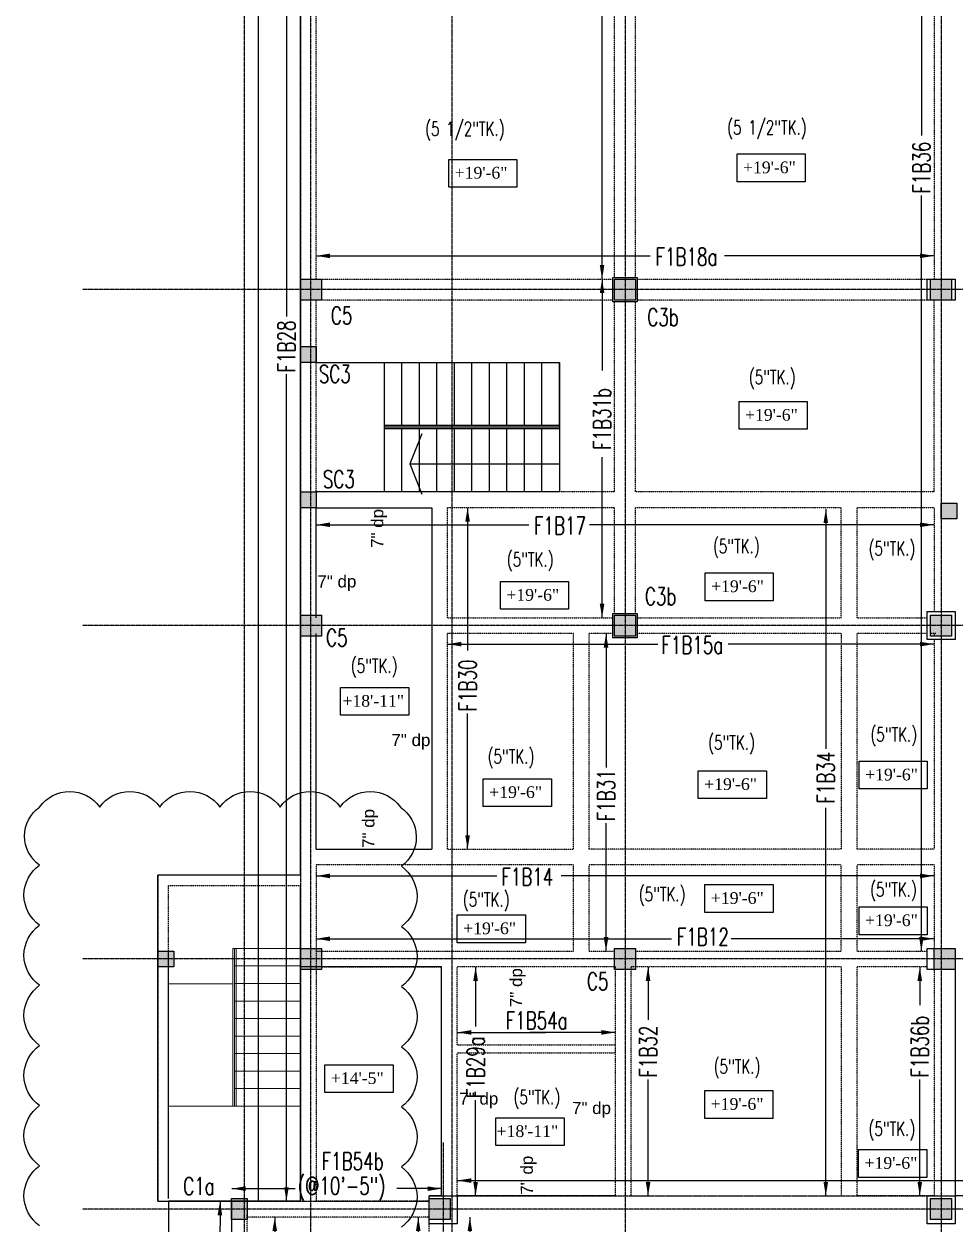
# Model space of a CAD drawing. Extents: x -95606 to 113309, y -42160 to -940.
# Drawn here: x 93763 to 94295, y -27600 to -26915 of the extents above; entities that cross this region are included whole.
import ezdxf

# ---------------------------------------------------------------- set-up
doc = ezdxf.new("R2010")
doc.units = 0
doc.header["$LTSCALE"] = 0.02
doc.header["$MEASUREMENT"] = 0
doc.linetypes.add('CENTER', pattern=[50.8, 31.75, -6.35, 6.35, -6.35])
doc.linetypes.add('HIDDEN', pattern=[9.525, 6.35, -3.175])
doc.layers.get('0').update_dxf_attribs({"linetype": 'CONTINUOUS'})
for name, color, linetype in [('A-2TEXT', 4, 'CONTINUOUS'), ('COL 1', 5, 'CONTINUOUS'), ('COLUMN TEXT', 2, 'CONTINUOUS'), ('DIM', 7, 'CONTINUOUS'), ('EXLINE', 33, 'CONTINUOUS'), ('GRID', 8, 'CENTER'), ('HATCH1', 7, 'CONTINUOUS'), ('HBEAM', 51, 'HIDDEN'), ('S-SLB', 3, 'CONTINUOUS'), ('S-TXT', 2, 'CONTINUOUS'), ('STAIR', 171, 'CONTINUOUS'), ('TEXT-2', 3, 'CONTINUOUS')]:
    doc.layers.add(name, color=color, linetype=linetype)
for name, color, linetype, lineweight in [('Hatch', 252, 'CONTINUOUS', 9), ('Layer4', 4, 'CONTINUOUS', 25), ('STAIR CASE', 152, 'CONTINUOUS', 20), ('text', 7, 'CONTINUOUS', 25), ('wall .35', 40, 'CONTINUOUS', 35)]:
    doc.layers.add(name, color=color, linetype=linetype, lineweight=lineweight)
doc.styles.get("Standard").update_dxf_attribs({"font": 'ISOCP'})
doc.styles.add('style5', font='romans.shx', dxfattribs={"width": 0.7, "height": 8})
doc.styles.add('style6', font='romans.shx', dxfattribs={"height": 8})
doc.dimstyles.new('TEXT-18', dxfattribs={"dimtxt": 8, "dimasz": 9, "dimexe": 6, "dimexo": 6, "dimgap": 3.125, "dimtad": 1, "dimdec": 1, "dimrnd": 0.5, "dimzin": 1, "dimdsep": 46, "dimlunit": 4, "dimtxsty": 'style6', "dimblk": 'OBLIQUE', "dimcen": 72.09, "dimclrd": 1, "dimclre": 1, "dimclrt": 4, "dimadec": 0, "dimazin": 0, "dimtfac": 1, "dimtdec": 1, "dimtofl": 0, "dimtmove": 0, "dimatfit": 3, "dimfxl": 1, "dimfrac": 2, "dimtolj": 1, "dimtzin": 0, "dimlwd": -1, "dimarcsym": 0})

# ---------------------------------------------------------------- blocks, each defined once
blk = doc.blocks.new('A$C01AC408F')
at = {"layer": 'COL 1', "lineweight": 25}
blk.add_lwpolyline([(16, 0), (0, 0), (0, 12), (16, 12), (16, 0)], dxfattribs=at)
blk = doc.blocks.new('_Oblique')
at = {"color": 0, "linetype": 'ByBlock', "lineweight": -2}
blk.add_line((-0.5, -0.5), (0.5, 0.5), dxfattribs=at)

msp = doc.modelspace()

# ---------------------------------------------------------------- hatches: boundary and pattern name
at = {"layer": 'COL 1'}
h = msp.add_hatch(color=254, dxfattribs=at)
h.set_gradient(color1=(214, 214, 214), one_color=1, tint=1, name='CURVED')
h.paths.add_polyline_path([(93920.652, -27099.415), (93929.648, -27099.415), (93929.652, -27108.415), (93920.652, -27108.415)])
h = msp.add_hatch(color=254, dxfattribs=at)
h.set_gradient(color1=(214, 214, 214), one_color=1, tint=1, name='CURVED')
h.paths.add_polyline_path([(93920.652, -27099.415), (93929.648, -27099.415), (93929.652, -27108.415), (93920.652, -27108.415)])
h = msp.add_hatch(color=254, dxfattribs=at)
h.set_gradient(color1=(214, 214, 214), one_color=1, tint=1, name='CURVED')
h.paths.add_polyline_path([(93920.652, -27182.415), (93929.652, -27182.415), (93929.652, -27191.415), (93920.652, -27191.415)])
h = msp.add_hatch(color=254, dxfattribs=at)
h.set_gradient(color1=(214, 214, 214), one_color=1, tint=1, name='CURVED')
h.paths.add_polyline_path([(93920.652, -27182.415), (93929.652, -27182.415), (93929.652, -27191.415), (93920.652, -27191.415)])
at = {"layer": 'Hatch'}
h = msp.add_hatch(color=254, dxfattribs=at)
h.set_gradient(color1=(192, 192, 192), color2=(192, 192, 192), tint=1)
h.paths.add_polyline_path([(93920.649, -27060.912), (93932.649, -27060.912), (93932.649, -27072.912), (93920.649, -27072.912)])
h = msp.add_hatch(color=254, dxfattribs=at)
h.set_gradient(color1=(192, 192, 192), color2=(192, 192, 192), tint=1)
h.paths.add_polyline_path([(94100.148, -27060.944), (94112.148, -27060.944), (94112.148, -27072.944), (94100.148, -27072.944)])
h = msp.add_hatch(color=254, dxfattribs=at)
h.set_gradient(color1=(192, 192, 192), color2=(192, 192, 192), tint=1)
h.paths.add_polyline_path([(94280.648, -27060.89), (94292.648, -27060.89), (94292.648, -27072.89), (94280.648, -27072.89)])
h = msp.add_hatch(color=254, dxfattribs=at)
h.set_gradient(color1=(192, 192, 192), color2=(192, 192, 192), tint=1)
h.paths.add_polyline_path([(94286.648, -27197.775), (94286.648, -27188.775), (94295.648, -27188.775), (94295.648, -27197.775)])
h = msp.add_hatch(color=254, dxfattribs=at)
h.set_gradient(color1=(192, 192, 192), color2=(192, 192, 192), tint=1)
h.paths.add_polyline_path([(93920.649, -27252.76), (93932.649, -27252.76), (93932.649, -27264.76), (93920.649, -27264.76)])
h = msp.add_hatch(color=254, dxfattribs=at)
h.set_gradient(color1=(192, 192, 192), color2=(192, 192, 192), tint=1)
h.paths.add_polyline_path([(94100.148, -27252.791), (94112.148, -27252.791), (94112.148, -27264.791), (94100.148, -27264.791)])
h = msp.add_hatch(color=254, dxfattribs=at)
h.set_gradient(color1=(192, 192, 192), color2=(192, 192, 192), tint=1)
h.paths.add_polyline_path([(94280.648, -27252.76), (94292.648, -27252.76), (94292.648, -27264.76), (94280.648, -27264.76)])
h = msp.add_hatch(color=254, dxfattribs=at)
h.set_gradient(color1=(192, 192, 192), color2=(192, 192, 192), tint=1)
h.paths.add_polyline_path([(93839.31, -27444.658), (93848.316, -27444.649), (93848.313, -27453.654), (93839.306, -27453.662)])
h = msp.add_hatch(color=254, dxfattribs=at)
h.set_gradient(color1=(192, 192, 192), color2=(192, 192, 192), tint=1)
h.paths.add_polyline_path([(93920.649, -27443.093), (93932.649, -27443.093), (93932.649, -27455.093), (93920.649, -27455.093)])
h = msp.add_hatch(color=254, dxfattribs=at)
h.set_gradient(color1=(192, 192, 192), color2=(192, 192, 192), tint=1)
h.paths.add_polyline_path([(94100.148, -27443.093), (94112.148, -27443.093), (94112.148, -27455.093), (94100.148, -27455.093)])
h = msp.add_hatch(color=254, dxfattribs=at)
h.set_gradient(color1=(192, 192, 192), color2=(192, 192, 192), tint=1)
h.paths.add_polyline_path([(94282.615, -27443.072), (94294.615, -27443.072), (94294.615, -27455.072), (94282.615, -27455.072)])
h = msp.add_hatch(color=254, dxfattribs=at)
h.set_gradient(color1=(192, 192, 192), color2=(192, 192, 192), tint=1)
h.paths.add_polyline_path([(93881.313, -27585.912), (93890.316, -27585.912), (93890.316, -27597.912), (93881.313, -27597.912)])
h = msp.add_hatch(color=254, dxfattribs=at)
h.set_gradient(color1=(192, 192, 192), color2=(192, 192, 192), tint=1)
h.paths.add_polyline_path([(93994.316, -27585.912), (94006.316, -27585.912), (94006.316, -27597.912), (93994.316, -27597.912)])
h = msp.add_hatch(color=254, dxfattribs=at)
h.set_gradient(color1=(192, 192, 192), color2=(192, 192, 192), tint=1)
h.paths.add_polyline_path([(94280.648, -27585.912), (94292.648, -27585.912), (94292.648, -27597.912), (94280.648, -27597.912)])

# ---------------------------------------------------------------- linework, layer by layer
at = {"layer": 'COL 1'}
for points in [[(93920.649, -27060.912), (93932.649, -27060.912), (93932.649, -27072.912), (93920.649, -27072.912), (93920.649, -27060.912)], [(94099.13, -27073.912), (94099.13, -27059.912), (94113.13, -27059.912), (94113.13, -27073.912), (94099.13, -27073.912)], [(94100.148, -27060.944), (94112.148, -27060.944), (94112.148, -27072.944), (94100.148, -27072.944), (94100.148, -27060.944)], [(94280.648, -27060.89), (94292.648, -27060.89), (94292.648, -27072.89), (94280.648, -27072.89), (94280.648, -27060.89)], [(93920.649, -27252.76), (93932.649, -27252.76), (93932.649, -27264.76), (93920.649, -27264.76), (93920.649, -27252.76)], [(94099.13, -27265.76), (94099.13, -27251.76), (94113.13, -27251.76), (94113.13, -27265.76), (94099.13, -27265.76)], [(94100.148, -27252.791), (94112.148, -27252.791), (94112.148, -27264.791), (94100.148, -27264.791), (94100.148, -27252.791)], [(94278.661, -27266.76), (94278.661, -27250.76), (94294.661, -27250.76), (94294.661, -27266.76), (94278.661, -27266.76)], [(94280.648, -27252.76), (94292.648, -27252.76), (94292.648, -27264.76), (94280.648, -27264.76), (94280.648, -27252.76)], [(93839.313, -27444.654), (93848.313, -27444.654), (93848.313, -27453.654), (93839.313, -27453.654), (93839.313, -27444.654)], [(94100.148, -27443.093), (94112.148, -27443.093), (94112.148, -27455.093), (94100.148, -27455.093), (94100.148, -27443.093)], [(94282.615, -27443.072), (94294.615, -27443.072), (94294.615, -27455.072), (94282.615, -27455.072), (94282.615, -27443.072)], [(93994.316, -27585.912), (94006.316, -27585.912), (94006.316, -27597.912), (93994.316, -27597.912), (93994.316, -27585.912)], [(94280.648, -27585.912), (94292.648, -27585.912), (94292.648, -27597.912), (94280.648, -27597.912), (94280.648, -27585.912)]]:
    msp.add_lwpolyline(points, dxfattribs=at)
at = {"layer": 'COL 1', "lineweight": 25}
for points in [[(93920.652, -27099.415), (93929.652, -27099.415), (93929.652, -27108.415), (93920.652, -27108.415), (93920.652, -27099.415)], [(93920.652, -27182.415), (93929.652, -27182.415), (93929.652, -27191.415), (93920.652, -27191.415), (93920.652, -27182.415)], [(93920.652, -27182.415), (93929.652, -27182.415), (93929.652, -27191.415), (93920.652, -27191.415), (93920.652, -27182.415)], [(94286.648, -27197.775), (94286.648, -27188.775), (94295.648, -27188.775), (94295.648, -27197.775), (94286.648, -27197.775)], [(94010.316, -27600.412), (93994.316, -27600.412), (93994.316, -27584.412), (94010.316, -27584.412), (94010.316, -27600.412)], [(94294.615, -27600.412), (94278.615, -27600.412), (94278.615, -27584.412), (94294.615, -27584.412), (94294.615, -27600.412)], [(93881.316, -27597.912), (93881.316, -27585.912), (93890.316, -27585.912), (93890.316, -27597.912), (93881.316, -27597.912)]]:
    msp.add_lwpolyline(points, dxfattribs=at)
msp.add_lwpolyline([(93920.649, -27443.093), (93932.649, -27443.093), (93932.649, -27455.093), (93920.649, -27455.093)], close=True, dxfattribs=at)
at = {"layer": 'EXLINE'}
for p, q in [((93920.652, -27401.32), (93920.652, -26693.416)), ((94068.65, -27182.415), (93929.652, -27182.415)), ((93929.652, -27254.263), (93929.652, -27191.415)), ((93929.652, -27191.415), (93995.66, -27191.415)), ((93995.66, -27191.415), (93995.66, -27386.415)), ((93929.652, -27386.415), (93929.652, -27263.264)), ((93929.652, -27386.415), (93995.66, -27386.415)), ((93920.652, -27401.32), (93839.313, -27401.32)), ((93839.313, -27587.408), (93839.313, -27401.32)), ((93920.652, -27587.408), (93920.652, -27407.32)), ((93845.313, -27585.912), (93845.313, -27444.654)), ((94001.318, -27453.598), (93920.652, -27453.598)), ((94001.318, -27453.598), (93932.661, -27453.598)), ((94001.318, -27584.415), (94001.318, -27453.598)), ((94294.615, -27453.594), (94294.615, -27584.415)), ((94001.318, -27584.415), (93994.318, -27584.415)), ((94100.656, -27584.415), (94010.316, -27584.415)), ((94576.348, -27584.415), (94294.615, -27584.415)), ((93839.313, -27587.407), (93881.316, -27587.407)), ((93881.316, -27587.408), (93881.316, -28595.582)), ((93920.652, -27587.408), (93881.316, -27587.408))]:
    msp.add_line(p, q, dxfattribs=at)
at = {"layer": 'GRID'}
for p, q in [((94007.316, -28859.398), (94007.316, -25118.224)), ((94106.148, -25118.224), (94106.148, -28859.067)), ((94286.648, -25118.224), (94286.648, -28859.067)), ((93888.816, -28857.912), (93888.816, -25119.709)), ((93926.649, -28849.656), (93926.649, -25127.965)), ((96050.513, -27066.912), (93796.194, -27066.912)), ((96050.513, -27258.76), (93796.194, -27258.76)), ((96050.513, -27449.093), (93796.194, -27449.093)), ((94002.326, -27653.055), (94002.326, -27553.911)), ((96050.516, -27591.912), (93796.197, -27591.912))]:
    msp.add_line(p, q, dxfattribs=at)
at = {"layer": 'HATCH1'}
for points in [[(94170.083, -26989.44), (94209.036, -26989.44), (94209.036, -27005.332), (94170.083, -27005.332)], [(94005.371, -26992.506), (94044.324, -26992.506), (94044.324, -27008.397), (94005.371, -27008.397)], [(94171.238, -27130.751), (94210.19, -27130.751), (94210.19, -27146.643), (94171.238, -27146.643)], [(94151.851, -27228.628), (94190.803, -27228.628), (94190.803, -27244.52), (94151.851, -27244.52)], [(94034.915, -27233.535), (94073.867, -27233.535), (94073.867, -27249.426), (94034.915, -27249.426)], [(93943.586, -27294.065), (93982.539, -27294.065), (93982.539, -27309.956), (93943.586, -27309.956)], [(94239.838, -27336.136), (94278.79, -27336.136), (94278.79, -27352.027), (94239.838, -27352.027)], [(94147.905, -27341.609), (94186.858, -27341.609), (94186.858, -27357.5), (94147.905, -27357.5)], [(94025.138, -27346.173), (94064.09, -27346.173), (94064.09, -27362.064), (94025.138, -27362.064)], [(94151.762, -27406.629), (94190.715, -27406.629), (94190.715, -27422.521), (94151.762, -27422.521)], [(94239.792, -27419.343), (94278.745, -27419.343), (94278.745, -27435.235), (94239.792, -27435.235)], [(94010.263, -27423.934), (94049.216, -27423.934), (94049.216, -27439.826), (94010.263, -27439.826)], [(93934.681, -27509.45), (93973.634, -27509.45), (93973.634, -27525.342), (93934.681, -27525.342)], [(94151.641, -27524.223), (94190.594, -27524.223), (94190.594, -27540.114), (94151.641, -27540.114)], [(94032.365, -27539.762), (94071.317, -27539.762), (94071.317, -27555.654), (94032.365, -27555.654)], [(94239.521, -27557.908), (94278.474, -27557.908), (94278.474, -27573.799), (94239.521, -27573.799)]]:
    msp.add_lwpolyline(points, close=True, dxfattribs=at)
at = {"layer": 'HBEAM'}
for p, q in [((93929.652, -27060.915), (93929.652, -26886.917)), ((94100.158, -27059.912), (94100.158, -26889.412)), ((94112.163, -27059.912), (94112.163, -26889.412)), ((94282.616, -26886.917), (94282.616, -27060.905)), ((93929.652, -27060.915), (94099.13, -27060.91)), ((94113.13, -27060.91), (94282.616, -27060.905)), ((93929.652, -27182.415), (93929.652, -27072.917)), ((94099.13, -27072.917), (93929.652, -27072.917)), ((94100.158, -27072.944), (94100.158, -27072.928)), ((94100.158, -27182.415), (94100.158, -27073.912)), ((94112.163, -27182.415), (94112.163, -27073.912)), ((94282.619, -27072.917), (94113.13, -27072.917)), ((94282.619, -27182.412), (94282.619, -27072.917)), ((94100.158, -27182.415), (94068.65, -27182.415)), ((94282.619, -27182.415), (94112.163, -27182.415)), ((94100.158, -27191.415), (94004.663, -27191.415)), ((94004.663, -27254.261), (94004.663, -27191.415)), ((94100.158, -27251.76), (94100.158, -27191.415)), ((94229.66, -27191.415), (94112.163, -27191.415)), ((94112.163, -27251.76), (94112.163, -27191.415)), ((94229.66, -27254.254), (94229.66, -27191.415)), ((94238.66, -27254.254), (94238.66, -27191.415)), ((94282.619, -27191.415), (94238.66, -27191.415)), ((94282.619, -27191.415), (94282.619, -27250.76)), ((94004.663, -27254.261), (94099.148, -27254.258)), ((94113.148, -27254.258), (94229.66, -27254.254)), ((94238.66, -27254.254), (94278.661, -27254.253)), ((94004.663, -27386.415), (94004.663, -27263.264)), ((94076.655, -27263.264), (94004.663, -27263.264)), ((94076.655, -27386.415), (94076.655, -27263.264)), ((94085.66, -27386.415), (94085.66, -27263.264)), ((94099.148, -27263.264), (94085.66, -27263.264)), ((94229.66, -27263.264), (94113.148, -27263.264)), ((94229.66, -27263.264), (94229.66, -27386.415)), ((94278.661, -27263.264), (94238.66, -27263.264)), ((94238.66, -27386.415), (94238.66, -27263.264)), ((94283.658, -27263.264), (94280.648, -27263.264)), ((94282.616, -27263.261), (94282.616, -27264.76)), ((94100.158, -27264.791), (94100.158, -27264.776)), ((94282.616, -27266.76), (94282.615, -27386.415)), ((94004.663, -27386.415), (94076.655, -27386.415)), ((94229.66, -27386.415), (94085.66, -27386.415)), ((94282.615, -27386.415), (94238.66, -27386.415)), ((94286.66, -27386.415), (94286.66, -27386.415)), ((94076.655, -27395.415), (93929.652, -27395.415)), ((93929.652, -27395.415), (93929.652, -27587.408)), ((94076.655, -27444.592), (94076.655, -27395.415)), ((94085.66, -27444.592), (94085.66, -27395.415)), ((94229.66, -27395.415), (94085.66, -27395.415)), ((94229.66, -27444.587), (94229.66, -27395.415)), ((94282.615, -27395.415), (94238.66, -27395.415)), ((94238.66, -27444.587), (94238.66, -27395.415)), ((94282.615, -27395.415), (94282.615, -27443.072)), ((94286.66, -27395.415), (94286.66, -27395.415)), ((93845.313, -27444.654), (93845.313, -27407.32)), ((93920.652, -27407.32), (93845.313, -27407.32)), ((93929.652, -27444.597), (94076.655, -27444.592)), ((94085.66, -27444.592), (94100.148, -27444.591)), ((94112.148, -27444.591), (94229.66, -27444.587)), ((94238.66, -27444.587), (94278.615, -27444.586)), ((93932.661, -27453.598), (94001.314, -27453.594)), ((94010.318, -27498.115), (94010.318, -27453.598)), ((94100.656, -27453.598), (94010.318, -27453.598)), ((94100.656, -27584.415), (94100.656, -27453.598)), ((94109.66, -27584.415), (94109.66, -27453.598)), ((94229.66, -27453.598), (94109.66, -27453.598)), ((94229.66, -27453.598), (94229.66, -27584.415)), ((94238.66, -27584.415), (94238.66, -27453.598)), ((94278.615, -27453.598), (94238.66, -27453.598)), ((94282.615, -27455.072), (94282.615, -27584.415)), ((94010.318, -27498.115), (94100.656, -27498.115)), ((94010.318, -27584.415), (94010.318, -27502.715)), ((94010.318, -27502.715), (94100.656, -27502.715)), ((93994.318, -27821.749), (93994.318, -27584.415)), ((94109.66, -27584.415), (94229.66, -27584.415)), ((94282.615, -27584.415), (94238.66, -27584.415)), ((93994.318, -27587.408), (93929.652, -27587.408)), ((93890.328, -28079.03), (93890.328, -27594.928)), ((93994.318, -27596.423), (93890.331, -27596.423))]:
    msp.add_line(p, q, dxfattribs=at)
at = {"layer": 'Layer4'}
for p, q in [((93896.652, -27587.408), (93845.316, -27587.407)), ((93845.316, -27587.407), (93845.316, -28631.582))]:
    msp.add_line(p, q, dxfattribs=at)
msp.add_lwpolyline([(93896.649, -27587.408), (93896.652, -26669.416), (94232.65, -26669.406)], dxfattribs=at)
at = {"layer": 'S-SLB', "color": 6}
msp.add_lwpolyline([(93771.712, -27601.483, -0.5205671), (93771.712, -27567.141, -0.5205671), (93771.712, -27532.799, -0.5205671), (93771.712, -27498.457, -0.5205671), (93771.712, -27464.114, -0.5205671), (93771.712, -27429.772, -0.5205671), (93771.712, -27395.43, -0.5205671), (93771.712, -27362.377, -0.5205671), (93806.054, -27362.377, -0.5205671), (93840.397, -27362.377, -0.5205671), (93874.739, -27362.377, -0.5205671), (93909.081, -27362.377, -0.5205671), (93943.423, -27362.377, -0.5205671), (93977.765, -27362.377, -0.5205671), (93978.352, -27396.133, -0.5205671), (93978.352, -27430.475, -0.5205671), (93978.352, -27464.817, -0.5205671), (93978.352, -27499.159, -0.5205671), (93978.352, -27533.502, -0.5205671), (93978.352, -27567.844, -0.5205671), (93978.352, -27602.186, -0.5205671)], format="xyb", dxfattribs=at)
at = {"layer": 'S-TXT', "color": 5, "linetype": 'CENTER', "lineweight": -2}
for p, q in [((93920.652, -26693.412), (93920.652, -27587.408)), ((93994.318, -27587.408), (93994.318, -27584.412)), ((93994.318, -27584.412), (94282.615, -27584.415)), ((93920.652, -27587.408), (93994.318, -27587.408))]:
    msp.add_line(p, q, dxfattribs=at)
msp.add_lwpolyline([(93920.652, -27401.32), (93839.313, -27401.32), (93839.313, -27587.408), (93881.316, -27587.407), (93920.652, -27587.407)], dxfattribs=at)
at = {"layer": 'STAIR', "ltscale": 0.5}
for p, q in [((93929.652, -27108.412), (94068.65, -27108.459)), ((93968.65, -27144.412), (93968.65, -27108.412)), ((93978.65, -27144.412), (93978.65, -27108.412)), ((93988.65, -27144.412), (93988.65, -27108.412)), ((93998.65, -27144.412), (93998.65, -27108.412)), ((93998.65, -27144.412), (93998.65, -27108.412)), ((94008.65, -27144.412), (94008.65, -27108.412)), ((94018.65, -27144.412), (94018.65, -27108.412)), ((94028.65, -27144.412), (94028.65, -27108.412)), ((94038.65, -27144.412), (94038.65, -27108.412)), ((94048.65, -27144.412), (94048.65, -27108.412)), ((94058.65, -27144.412), (94058.65, -27108.412)), ((94068.65, -27144.412), (94068.65, -27108.412)), ((94068.65, -27108.459), (94068.65, -27182.415)), ((93968.65, -27182.412), (93968.65, -27144.412)), ((94068.65, -27144.412), (93968.65, -27144.412)), ((94068.65, -27145.412), (93968.65, -27145.412)), ((94068.65, -27146.412), (93968.65, -27146.412)), ((93978.65, -27182.412), (93978.65, -27146.412)), ((93988.65, -27182.412), (93988.65, -27146.412)), ((93998.65, -27182.412), (93998.65, -27146.412)), ((93998.65, -27182.412), (93998.65, -27146.412)), ((94008.65, -27182.412), (94008.65, -27146.412)), ((94018.65, -27182.412), (94018.65, -27146.412)), ((94028.65, -27182.412), (94028.65, -27146.412)), ((94038.65, -27182.412), (94038.65, -27146.412)), ((94048.65, -27182.412), (94048.65, -27146.412)), ((94058.65, -27182.412), (94058.65, -27146.412)), ((93983.215, -27166.449), (94068.65, -27166.449))]:
    msp.add_line(p, q, dxfattribs=at)
msp.add_lwpolyline([(93990.074, -27149.297), (93983.215, -27166.449), (93990.078, -27183.6)], dxfattribs=at)
at = {"layer": 'STAIR CASE', "lineweight": 0}
for p, q in [((94068.65, -27182.412), (94068.65, -27144.412)), ((93920.649, -27443.093), (93882.981, -27443.093)), ((93920.649, -27453.093), (93882.981, -27453.093)), ((93920.649, -27463.093), (93882.981, -27463.093)), ((93920.649, -27473.093), (93882.981, -27473.093)), ((93920.649, -27483.093), (93882.981, -27483.093)), ((93920.649, -27493.093), (93882.981, -27493.093)), ((93920.649, -27503.093), (93882.981, -27503.093)), ((93920.649, -27513.093), (93882.981, -27513.093)), ((93920.649, -27523.093), (93882.981, -27523.093)), ((93920.649, -27533.107), (93845.313, -27533.107)), ((93920.649, -27533.093), (93882.981, -27533.093))]:
    msp.add_line(p, q, dxfattribs=at)
at = {"layer": 'wall .35', "lineweight": 20}
for p, q in [((93881.981, -27533.107), (93881.981, -27443.093)), ((93882.981, -27443.093), (93881.981, -27443.093)), ((93882.981, -27533.107), (93882.981, -27443.093)), ((93883.981, -27533.107), (93883.981, -27443.093)), ((93881.981, -27463.293), (93845.313, -27463.293))]:
    msp.add_line(p, q, dxfattribs=at)

# ---------------------------------------------------------------- block references
at = {"layer": 'COL 1', "lineweight": 25}
for p in [(94278.62, -27072.887), (94278.62, -27455.068)]:
    msp.add_blockref('A$C01AC408F', p, dxfattribs=at)

# ---------------------------------------------------------------- texts
at = {"layer": 'A-2TEXT', "char_height": 6.69023, "width": 33.25047, "attachment_point": 3, "rotation": 0.074295}
for s, insert in [('{\\fCentury Schoolbook|b0|i0|c0|p18;+19\'-6"}', (94203.668, -26993.725)), ('{\\fCentury Schoolbook|b0|i0|c0|p18;+19\'-6"}', (94038.955, -26996.79)), ('{\\fCentury Schoolbook|b0|i0|c0|p18;+19\'-6"}', (94204.822, -27135.036)), ('{\\fCentury Schoolbook|b0|i0|c0|p18;+19\'-6"}', (94185.435, -27232.913)), ('{\\fCentury Schoolbook|b0|i0|c0|p18;+19\'-6"}', (94068.499, -27237.819)), ('{\\fCentury Schoolbook|b0|i0|c0|p18;+18\'-11"}', (93979.883, -27298.349)), ('{\\fCentury Schoolbook|b0|i0|c0|p18;+19\'-6"}', (94181.489, -27345.893)), ('{\\fCentury Schoolbook|b0|i0|c0|p18;+19\'-6"}', (94273.422, -27340.42)), ('{\\fCentury Schoolbook|b0|i0|c0|p18;+19\'-6"}', (94058.722, -27350.457)), ('{\\fCentury Schoolbook|b0|i0|c0|p18;+19\'-6"}', (94185.347, -27410.914)), ('{\\fCentury Schoolbook|b0|i0|c0|p18;+19\'-6"}', (94043.847, -27428.219)), ('{\\fCentury Schoolbook|b0|i0|c0|p18;+19\'-6"}', (94273.376, -27423.628)), ('{\\fCentury Schoolbook|b0|i0|c0|p18;+14\'-5"}', (93968.265, -27513.735)), ('{\\fCentury Schoolbook|b0|i0|c0|p18;+19\'-6"}', (94185.225, -27528.507)), ('{\\fCentury Schoolbook|b0|i0|c0|p18;+18\'-11"}', (94067.969, -27544.047)), ('{\\fCentury Schoolbook|b0|i0|c0|p18;+19\'-6"}', (94273.105, -27562.192))]:
    msp.add_mtext(s, dxfattribs=dict(at, insert=insert))
at = {"layer": 'COLUMN TEXT', "attachment_point": 1, "style": 'style5'}
for s, insert, char_height, width in [('(5 1/2"TK.)', (94164.461, -26970.235), 8, 56.42661), ('(5 1/2"TK.)', (93991.914, -26971.06), 8, 56.42661), ('C5', (93938.08, -27076.686), 10, 186), ('C3b', (94118.846, -27077.623), 10, 186), ('\\A1;SC3 ', (93931.189, -27110.078), 10, 186), ('(5"TK.)', (94176.87, -27112.97), 8, 33.78238), ('\\A1;SC3 ', (93933.507, -27170.09), 10, 186), ('(5"TK.)', (94156.37, -27209.459), 8, 33.78238), ('(5"TK.)', (94038.58, -27216.96), 8, 33.78238), ('(5"TK.)', (94245.251, -27210.644), 8, 33.78238), ('C3b', (94117.486, -27236.99), 10, 186), ('C5', (93935.321, -27260.581), 10, 186), ('(5"TK.)', (93949.462, -27277.679), 8, 33.78238), ('(5"TK.)', (94246.271, -27316.847), 8, 33.78238), ('(5"TK.)', (94153.606, -27321.541), 8, 33.78238), ('(5"TK.)', (94027.638, -27329.457), 8, 33.78238), ('(5"TK.)', (94113.96, -27408.171), 8, 33.78238), ('(5"TK.)', (94246.102, -27405.5), 8, 33.78238), ('(5"TK.)', (94013.47, -27411.087), 8, 33.78238), ('C5', (94084.367, -27456.88), 10, 186), ('(5"TK.)', (94156.755, -27506.399), 8, 33.78238), ('(5"TK.)', (94042.392, -27524.016), 8, 33.78238), ('(5"TK.)', (94245.22, -27542.02), 8, 33.78238), ('C1a', (93853.736, -27573.812), 10, 186)]:
    msp.add_mtext(s, dxfattribs=dict(at, insert=insert, char_height=char_height, width=width))
at = {"layer": 'text', "char_height": 6.93}
for insert, attachment_point, rotation in [((93961.128, -27192.119), 3, 89.818727), ((93930.356, -27230.085), 1, 0.181273), ((93994.956, -27320.617), 3, 359.818727), ((93956.064, -27385.711), 1, 90.181273), ((94040.436, -27454.302), 3, 89.818727), ((94011.424, -27525.371), 1, 0.181273), ((94098.125, -27530.731), 3, 359.818727), ((94046.601, -27583.711), 1, 90.181273)]:
    msp.add_mtext('{\\fSansSerif|b0|i0|c2|p2;7" dp}', dxfattribs=dict(at, insert=insert, attachment_point=attachment_point, rotation=rotation))
at = {"layer": 'TEXT-2', "char_height": 10, "width": 22.39817, "attachment_point": 1, "rotation": 90, "style": 'style5'}
for s, insert in [('\\A1;F1B36', (94270.459, -27012.121)), ('\\A1;F1B28', (93907.764, -27114.212)), ('\\A1;F1B31b', (94088.075, -27158.482)), ('\\A1;F1B30', (94011.242, -27307.803)), ('\\A1;F1B34', (94215.867, -27360.443)), ('\\A1;F1B31', (94090.346, -27370.482)), ('\\A1;F1B36b', (94269.561, -27516.828)), ('\\A1;F1B32', (94114.346, -27516.828)), ('\\A1;F1B29a', (94015.82, -27528.609))]:
    msp.add_mtext(s, dxfattribs=dict(at, insert=insert))
at = {"layer": 'TEXT-2', "char_height": 10, "attachment_point": 1, "style": 'style5'}
for s, insert, width in [('\\A1;F1B18a', (94123.539, -27043.123), 22.39817), ('\\A1;F1B17', (94054.115, -27196.671), 22.39817), ('\\A1;F1B15a', (94126.875, -27264.807), 22.39817), ('\\A1;F1B14', (94035.425, -27397.163), 22.39817), ('\\A1;F1B12', (94135.742, -27431.459), 22.39817), ('\\A1;F1B54a', (94037.968, -27479.243), 22.39817), ('\\A1;F1B54b', (93932.84, -27559.557), 22.39817), ('\\A1; (@10\'-5")', (93914.42, -27573.604), 81.95085)]:
    msp.add_mtext(s, dxfattribs=dict(at, insert=insert, width=width))

# ---------------------------------------------------------------- leaders
at = {"layer": 'DIM'}
for points in [[(93912.695, -26693.563), (93912.695, -27082.182)], [(94093.007, -27060.91), (94093.007, -26874.098)], [(94275.391, -26886.917), (94275.391, -26978.955)], [(94275.391, -27444.586), (94275.391, -27013.154)], [(93929.649, -27047.62), (94120.543, -27047.62)], [(94282.616, -27047.62), (94162.875, -27047.62)], [(94093.007, -27060.91), (94093.007, -27113.053)], [(93912.695, -27587.408), (93912.695, -27115.241)], [(94093.007, -27254.255), (94093.007, -27162.578)], [(94016.174, -27191.412), (94016.174, -27272.963)], [(94220.799, -27192.2), (94220.799, -27329.155)], [(93929.649, -27201.168), (94051.119, -27201.168)], [(94282.619, -27201.168), (94085.804, -27201.168)], [(94095.277, -27263.261), (94095.277, -27339.685)], [(94004.663, -27269.304), (94124.938, -27269.304)], [(94282.616, -27269.304), (94165.069, -27269.304)], [(94016.174, -27386.412), (94016.174, -27308.836)], [(94220.799, -27584.412), (94220.799, -27362.825)], [(94095.279, -27444.588), (94095.277, -27371.515)], [(93929.649, -27401.66), (94032.868, -27401.66)], [(94282.615, -27401.66), (94069.558, -27401.66)], [(93929.652, -27437.546), (94132.729, -27437.546)], [(94282.615, -27437.546), (94166.707, -27437.546)], [(94020.752, -27453.594), (94020.752, -27487.721)], [(94119.277, -27453.594), (94119.277, -27483.793)], [(94274.493, -27453.594), (94274.493, -27475.537)], [(94010.318, -27491.016), (94060.779, -27491.016)], [(94100.656, -27491.016), (94051.704, -27491.016)], [(94119.277, -27584.412), (94119.277, -27517.861)], [(94274.493, -27584.412), (94274.493, -27517.861)], [(94020.752, -27584.412), (94020.752, -27529.642)], [(93881.465, -27580.231), (93917.725, -27580.231)], [(94001.318, -27580.231), (93975.739, -27580.231)], [(94010.316, -27575.615), (94435.592, -27575.615)], [(93874.752, -27587.407), (93871.387, -28106.319)], [(93906.064, -27596.423), (93902.697, -28092.786)], [(93987.993, -27596.42), (93987.993, -28110.425)], [(94017.477, -27596.42), (94017.477, -28096.782)]]:
    msp.add_leader(points, dimstyle='TEXT-18', override={"dimasz": 8, "dimtad": 0}, dxfattribs=at)

doc.saveas('drawing.dxf')
